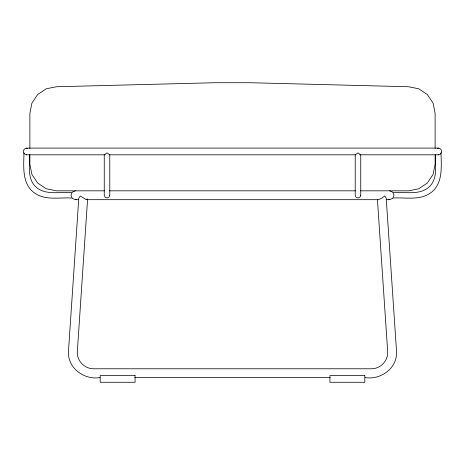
<?xml version="1.0" encoding="UTF-8"?>
<svg xmlns="http://www.w3.org/2000/svg" width="465" height="465" viewBox="0 0 465 465"><rect width="100%" height="100%" fill="white"/><g stroke="black" fill="none" stroke-linecap="round" stroke-linejoin="round"><path stroke-width="0.7" d="M87.6 198.927L77.324 351.587C76.713 360.619 84.392 368.768 93.424 368.78L371.576 368.78C380.608 368.768 388.287 360.619 387.676 351.587L377.423 199.369M440.768 153.828L441.75 151.462L440.768 149.091L438.402 148.108L26.598 148.108L24.232 149.091L23.25 151.462L24.232 153.828M87.147 199.177L86.234 199.677L80.247 195.963L78.788 198.206L68.489 350.976C67.169 367.896 84.02 380.213 99.963 377.597M378.754 199.537L381.794 198.113L384.753 195.963L386.212 198.224L396.511 350.976C397.831 367.896 380.98 380.213 365.037 377.597M72.267 192.121L75.394 190.824M72.267 198.386L75.394 199.683L76.649 199.165M437.216 148.602L438.402 148.108M386.339 199.683L389.606 199.683L392.733 198.386M438.268 154.862L440.221 154.118L441.035 152.875C441.256 166.691 443.308 183.89 430.387 193.085C419.366 200.706 405.375 197.259 392.896 198.014L394.035 195.254L392.896 192.487C405.747 191.667 422.604 196.352 431.63 184.123C437.675 175.352 434.88 164.221 435.507 154.304M26.598 154.81L105.189 154.81M109.542 154.81L355.458 154.81M359.811 154.81L438.402 154.81M104.486 190.824L56.457 190.824L46.291 188.802L37.665 183.041L31.905 174.422L29.882 164.25L29.882 154.926M109.56 190.824L355.44 190.824M360.515 190.824L408.543 190.824L418.709 188.802L427.335 183.041L433.095 174.422L435.118 164.25L435.118 154.926M75.394 199.683L78.661 199.683M86.606 199.683L378.394 199.683M134.821 377.597L330.179 377.597M26.732 154.845L24.779 154.066L23.965 152.875C23.744 166.691 21.692 183.89 34.613 193.085C45.634 200.706 59.625 197.259 72.104 198.014L70.965 195.254L72.104 192.487C59.253 191.667 42.396 196.352 33.37 184.123C27.325 175.352 30.12 164.221 29.493 154.304M389.606 190.824L392.733 192.121M388.351 199.165L389.606 199.683M26.598 148.108L27.784 148.602M435.118 148.469L435.118 113.315L433.095 103.149L427.335 94.529L418.709 88.769L408.543 86.746L250.217 82.724L214.784 82.724L56.457 86.746L46.291 88.769L37.665 94.529L31.905 103.149L29.882 113.315L29.882 148.469M109.781 195.254L108.973 197.207L107.02 198.014L105.067 197.207L104.253 195.254L104.253 154.862L107.02 152.875L109.781 154.862L109.781 195.254M360.747 195.254L359.933 197.207L357.98 198.014L356.027 197.207L355.219 195.254L355.219 154.862L357.98 152.875L360.747 154.862L360.747 195.254M135.065 375.586L100.178 375.586L100.178 382.276L135.065 382.276L135.065 375.586M364.822 375.586L329.935 375.586L329.935 382.276L364.822 382.276L364.822 375.586"/></g></svg>
